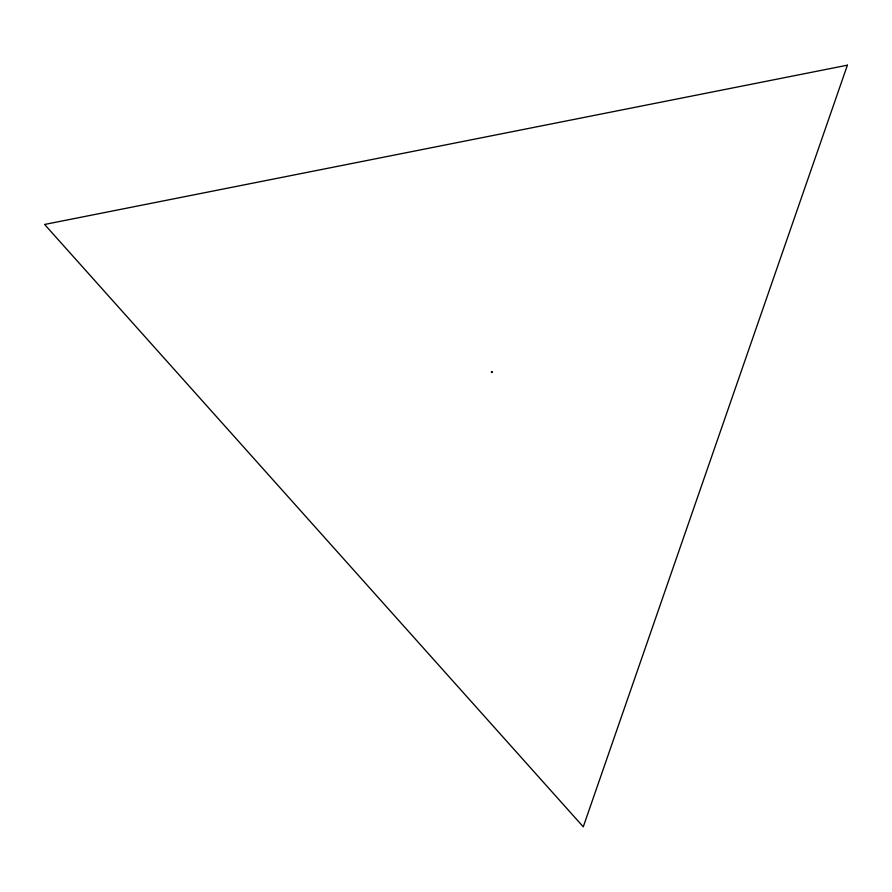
<?xml version="1.0" encoding="UTF-8"?>
<svg xmlns="http://www.w3.org/2000/svg" width="892" height="892" viewBox="0 0 892 892"><rect width="100%" height="100%" fill="white"/><g stroke="black" fill="none" stroke-linecap="round" stroke-linejoin="round"><path stroke-width="1.34" d="M492.105 371.841L491.849 372.611L491.302 372.009L492.105 371.841M847.4 65.183L583.268 826.817L44.6 224.461L847.4 65.183"/></g></svg>
